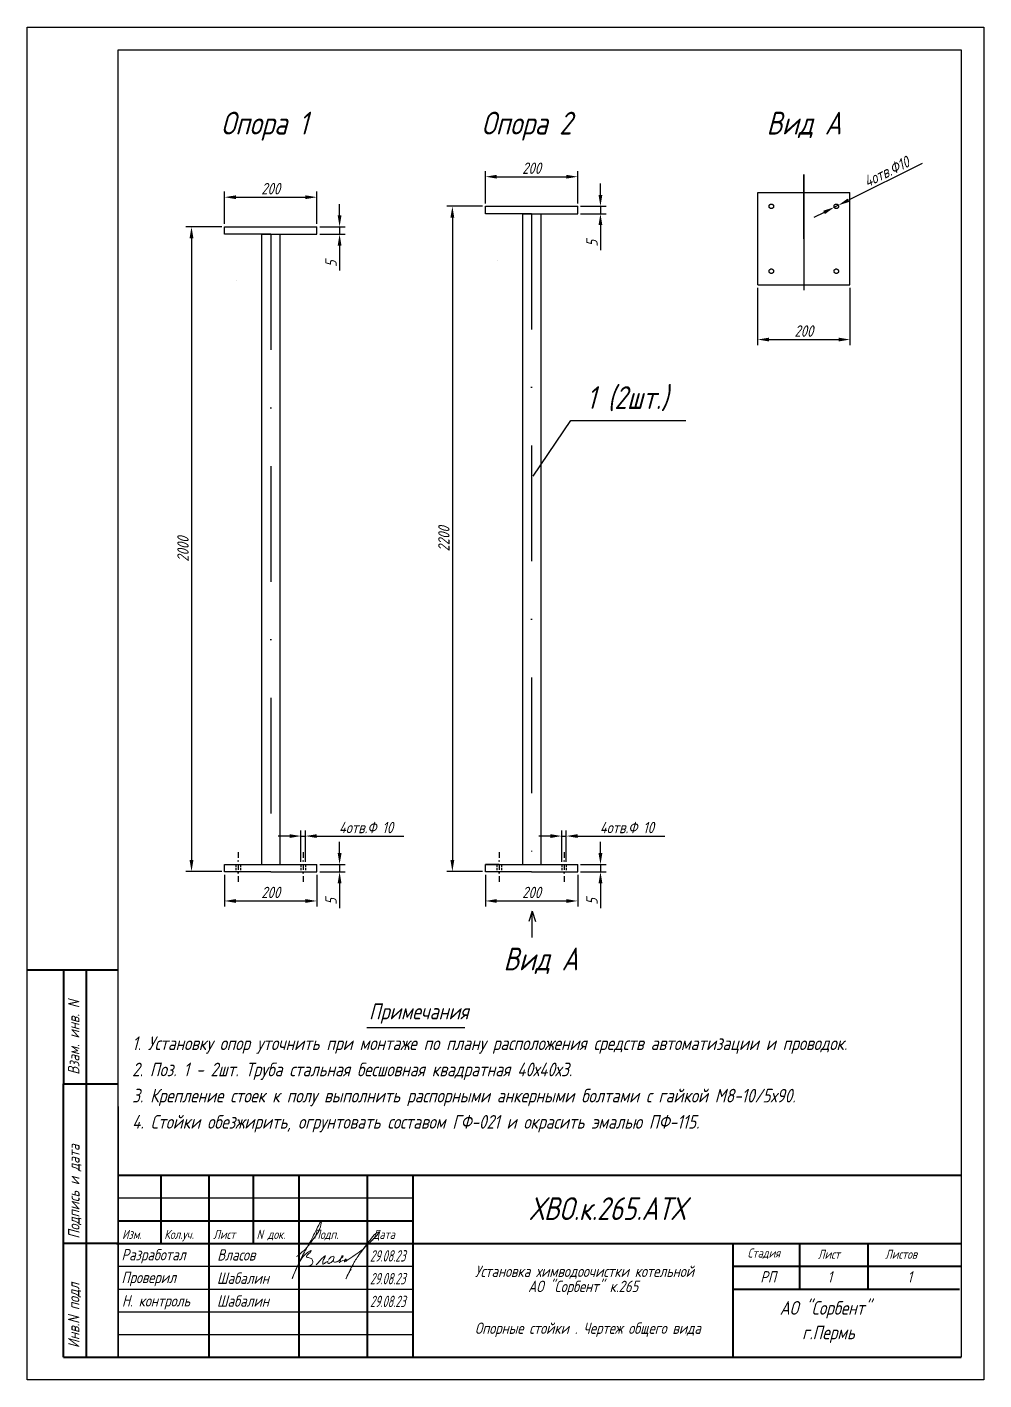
# Model space of a CAD drawing. Header units: millimetres. Extents: x 409 to 1826, y -2285 to 789.
# Drawn here: x 1616 to 1826, y -468 to -171 of the extents above; entities that cross this region are included whole.
import ezdxf

# ---------------------------------------------------------------- set-up
doc = ezdxf.new("R2010")
doc.units = ezdxf.units.MM
doc.linetypes.add('DASHDOTX2', pattern=[50.8, 25.4, -12.7, 0, -12.7])
doc.linetypes.add('HIDDEN', pattern=[0.375, 0.25, -0.125])
doc.layers.add('MAIN', color=7, linetype='Continuous', lineweight=50)
doc.layers.add('Текст', color=7, linetype='Continuous', lineweight=50)
doc.layers.add('TEXT', color=250, linetype='Continuous')
doc.layers.add('проводка', color=184, linetype='Continuous')
doc.styles.add('GOST тип А', font='GOST_A.TTF', dxfattribs={"oblique": 15})
doc.styles.get("Standard").update_dxf_attribs({"font": 'GOST_A.TTF', "oblique": 15})
doc.dimstyles.new('ISO-25', dxfattribs={"dimtxt": 2.5, "dimasz": 2.5, "dimexe": 1.25, "dimexo": 0.625, "dimtad": 1, "dimtxsty": 'Standard', "dimcen": 2.5, "dimadec": 0, "dimazin": 0, "dimtfac": 1, "dimtmove": 0, "dimatfit": 3, "dimfxl": 1, "dimarcsym": 0})

# ---------------------------------------------------------------- blocks, each defined once
blk = doc.blocks.new('Власов')
at = {"layer": 'проводка', "lineweight": 18}
for points in [[(-0.58, 2.47), (1.27, 4.07), (2.73, 5.82), (3.82, 7.33), (4.64, 9.02), (4.84, 10.28), (4.04, 8.93), (3.16, 7.2), (1.39, 3.86), (0.52, 2.26), (-1.55, -2.37), (-0.72, -0.35), (0.34, 1.8), (1.73, 3.31), (2.62, 3.78), (2.31, 3.3), (1.91, 2.96), (1.61, 2.44), (2.21, 2.21), (2.85, 1.83), (2.99, 1.4), (2.77, 0.75), (2.36, 0.49), (2.18, 0.43), (2.07, 0.4), (1.98, 0.4)], [(3.73, 0.66), (4.37, 1.39), (4.91, 2.01), (5.22, 2.29), (5.78, 2.66), (5.59, 2.28), (5.16, 1.05), (5.19, 0.9), (5.7, 1.1), (6.25, 1.38), (6.27, 1.2), (6.3, 1.02), (7.02, 1.21), (7.63, 2.13), (7.63, 2.52), (6.76, 2.22), (6.42, 1.7)]]:
    blk.add_spline(points, degree=3, dxfattribs=at)
for points, knots in [([(9.73, 1.6), (9.73, 1.6), (10.28, 1.61), (10.33, 1.73), (10.3, 1.95), (10.1, 1.88), (9.94, 1.44), (9.82, 1.2), (10.65, 1.75), (14.06, 4.01), (14.83, 4.98), (18.2, 8.2), (16.58, 7.61), (15.42, 5.89), (12.84, 2.54), (12.14, 1.35), (11.17, -0.37), (10.2, -2.51), (10.72, -1.41), (10.96, -1), (11.17, -0.6), (11.31, -0.38), (11.4, -0.29)], [5.202172, 5.202172, 5.202172, 5.202172, 5.207482, 5.981017, 6.074049, 6.477149, 7.534813, 8.416864, 10.873297, 16.080912, 19.105162, 21.731982, 23.469351, 25.755203, 29.311429, 34.513333, 38.416271, 38.862024, 39.053994, 43.961574, 49.897464, 51.239132, 51.239132, 51.239132, 51.239132]), ([(7.53, 1.66), (7.5, 1.54), (7.54, 1.28), (8.01, 1.24), (8.83, 1.57), (9.1, 2.08), (9.9, 2.69), (9.43, 2.64), (9.3, 2.52), (9.14, 2.21), (9.04, 1.25), (8.71, 1.13), (8.92, 1.39), (9.3, 1.54), (9.6, 1.6)], [0, 0, 0, 0, 0.614094, 1.118723, 1.807789, 3.045572, 4.744461, 5.191863, 5.576495, 6.389957, 8.441618, 9.345517, 10.182193, 10.758393, 10.758393, 10.758393, 10.758393])]:
    blk.add_open_spline(points, degree=3, knots=knots, dxfattribs=at)
blk = doc.blocks.new('*D149')
at = {"color": 0, "lineweight": -2}
for p, q in [((1658.72, -214.85), (1650.84, -214.85)), ((1652.09, -217.35), (1652.09, -353.88)), ((1658.72, -356.38), (1650.84, -356.38))]:
    blk.add_line(p, q, dxfattribs=at)
at = {"color": 0}
for points in [[(1651.67, -217.35), (1652.51, -217.35), (1652.09, -214.85)], [(1651.67, -353.88), (1652.51, -353.88), (1652.09, -356.38)]]:
    blk.add_solid(points, dxfattribs=at)
at = {"layer": 'Defpoints', "color": 0}
for p in [(1659.34, -214.85), (1652.09, -356.38), (1659.34, -356.38)]:
    blk.add_point(p, dxfattribs=at)
at = {"color": 0, "insert": (1650.22, -285.62), "char_height": 2.5, "attachment_point": 5, "rotation": 90}
blk.add_mtext('2000', dxfattribs=at)
blk = doc.blocks.new('*D150')
at = {"color": 0, "linetype": 'DASHDOTX2', "lineweight": -2}
for p, q in [((1659.34, -214.23), (1659.34, -207.1)), ((1679.59, -214.23), (1679.59, -207.1)), ((1661.84, -208.35), (1677.09, -208.35))]:
    blk.add_line(p, q, dxfattribs=at)
at = {"color": 0, "linetype": 'DASHDOTX2'}
for points in [[(1661.84, -207.94), (1661.84, -208.77), (1659.34, -208.35)], [(1677.09, -207.94), (1677.09, -208.77), (1679.59, -208.35)]]:
    blk.add_solid(points, dxfattribs=at)
at = {"layer": 'Defpoints', "color": 0, "linetype": 'DASHDOTX2'}
for p in [(1679.59, -208.35), (1659.34, -214.85), (1679.59, -214.85)]:
    blk.add_point(p, dxfattribs=at)
at = {"color": 0, "linetype": 'DASHDOTX2', "insert": (1669.47, -206.48), "char_height": 2.5, "attachment_point": 5}
blk.add_mtext('200', dxfattribs=at)
blk = doc.blocks.new('*D151')
at = {"color": 0, "linetype": 'DASHDOTX2', "lineweight": -2}
for p, q in [((1659.34, -357.09), (1659.34, -364.1)), ((1679.59, -357.09), (1679.59, -364.1)), ((1661.84, -362.85), (1677.09, -362.85))]:
    blk.add_line(p, q, dxfattribs=at)
at = {"color": 0, "linetype": 'DASHDOTX2'}
for points in [[(1661.84, -362.44), (1661.84, -363.27), (1659.34, -362.85)], [(1677.09, -362.44), (1677.09, -363.27), (1679.59, -362.85)]]:
    blk.add_solid(points, dxfattribs=at)
at = {"layer": 'Defpoints', "color": 0, "linetype": 'DASHDOTX2'}
for p in [(1659.34, -356.47), (1679.59, -356.47), (1679.59, -362.85)]:
    blk.add_point(p, dxfattribs=at)
at = {"color": 0, "linetype": 'DASHDOTX2', "insert": (1669.47, -360.98), "char_height": 2.5, "attachment_point": 5}
blk.add_mtext('200', dxfattribs=at)
blk = doc.blocks.new('*D152')
at = {"color": 0, "lineweight": -2}
for p, q in [((1715.97, -210.35), (1708.09, -210.35)), ((1709.34, -212.85), (1709.34, -353.88)), ((1715.97, -356.38), (1708.09, -356.38))]:
    blk.add_line(p, q, dxfattribs=at)
at = {"color": 0}
for points in [[(1708.92, -212.85), (1709.76, -212.85), (1709.34, -210.35)], [(1708.92, -353.88), (1709.76, -353.88), (1709.34, -356.38)]]:
    blk.add_solid(points, dxfattribs=at)
at = {"layer": 'Defpoints', "color": 0}
for p in [(1716.59, -210.35), (1709.34, -356.38), (1716.59, -356.38)]:
    blk.add_point(p, dxfattribs=at)
at = {"color": 0, "insert": (1707.47, -283.37), "char_height": 2.5, "attachment_point": 5, "rotation": 90}
blk.add_mtext('2200', dxfattribs=at)
blk = doc.blocks.new('*D153')
at = {"color": 0, "linetype": 'DASHDOTX2', "lineweight": -2}
for p, q in [((1716.59, -209.73), (1716.59, -202.6)), ((1719.09, -203.85), (1734.34, -203.85)), ((1736.84, -209.73), (1736.84, -202.6))]:
    blk.add_line(p, q, dxfattribs=at)
at = {"color": 0, "linetype": 'DASHDOTX2'}
for points in [[(1719.09, -203.44), (1719.09, -204.27), (1716.59, -203.85)], [(1734.34, -203.44), (1734.34, -204.27), (1736.84, -203.85)]]:
    blk.add_solid(points, dxfattribs=at)
at = {"layer": 'Defpoints', "color": 0, "linetype": 'DASHDOTX2'}
for p in [(1736.84, -203.85), (1716.59, -210.35), (1736.84, -210.35)]:
    blk.add_point(p, dxfattribs=at)
at = {"color": 0, "linetype": 'DASHDOTX2', "insert": (1726.72, -201.98), "char_height": 2.5, "attachment_point": 5}
blk.add_mtext('200', dxfattribs=at)
blk = doc.blocks.new('*D154')
at = {"color": 0, "linetype": 'DASHDOTX2', "lineweight": -2}
for p, q in [((1716.59, -357.09), (1716.59, -364.1)), ((1736.84, -357.09), (1736.84, -364.1)), ((1719.09, -362.85), (1734.34, -362.85))]:
    blk.add_line(p, q, dxfattribs=at)
at = {"color": 0, "linetype": 'DASHDOTX2'}
for points in [[(1719.09, -362.44), (1719.09, -363.27), (1716.59, -362.85)], [(1734.34, -362.44), (1734.34, -363.27), (1736.84, -362.85)]]:
    blk.add_solid(points, dxfattribs=at)
at = {"layer": 'Defpoints', "color": 0, "linetype": 'DASHDOTX2'}
for p in [(1716.59, -356.47), (1736.84, -356.47), (1736.84, -362.85)]:
    blk.add_point(p, dxfattribs=at)
at = {"color": 0, "linetype": 'DASHDOTX2', "insert": (1726.72, -360.98), "char_height": 2.5, "attachment_point": 5}
blk.add_mtext('200', dxfattribs=at)
blk = doc.blocks.new('*D155')
at = {"color": 0, "lineweight": -2}
for p, q in [((1684.59, -212.35), (1684.59, -209.85)), ((1680.22, -214.85), (1685.84, -214.85)), ((1680.22, -216.47), (1685.84, -216.47)), ((1684.59, -214.85), (1684.59, -216.47)), ((1684.59, -218.97), (1684.59, -224.46))]:
    blk.add_line(p, q, dxfattribs=at)
at = {"color": 0}
for points in [[(1684.17, -212.35), (1685.01, -212.35), (1684.59, -214.85)], [(1684.17, -218.97), (1685.01, -218.97), (1684.59, -216.47)]]:
    blk.add_solid(points, dxfattribs=at)
at = {"layer": 'Defpoints', "color": 0}
for p in [(1679.59, -214.85), (1679.59, -216.47), (1684.59, -216.47)]:
    blk.add_point(p, dxfattribs=at)
at = {"color": 0, "insert": (1682.72, -222.96), "char_height": 2.5, "attachment_point": 5, "rotation": 90}
blk.add_mtext('5', dxfattribs=at)
blk = doc.blocks.new('*D156')
at = {"color": 0, "lineweight": -2}
for p, q in [((1741.84, -207.85), (1741.84, -205.35)), ((1737.47, -210.35), (1743.09, -210.35)), ((1741.84, -210.35), (1741.84, -211.97)), ((1737.47, -211.97), (1743.09, -211.97)), ((1741.84, -214.47), (1741.84, -219.96))]:
    blk.add_line(p, q, dxfattribs=at)
at = {"color": 0}
for points in [[(1741.42, -207.85), (1742.26, -207.85), (1741.84, -210.35)], [(1741.42, -214.47), (1742.26, -214.47), (1741.84, -211.97)]]:
    blk.add_solid(points, dxfattribs=at)
at = {"layer": 'Defpoints', "color": 0}
for p in [(1736.84, -210.35), (1736.84, -211.97), (1741.84, -211.97)]:
    blk.add_point(p, dxfattribs=at)
at = {"color": 0, "insert": (1739.97, -218.46), "char_height": 2.5, "attachment_point": 5, "rotation": 90}
blk.add_mtext('5', dxfattribs=at)
blk = doc.blocks.new('*D157')
at = {"color": 0, "lineweight": -2}
for p, q in [((1684.59, -352.35), (1684.59, -349.85)), ((1680.22, -354.85), (1685.84, -354.85)), ((1684.59, -354.85), (1684.59, -356.47)), ((1680.22, -356.47), (1685.84, -356.47)), ((1684.59, -358.97), (1684.59, -364.46))]:
    blk.add_line(p, q, dxfattribs=at)
at = {"color": 0}
for points in [[(1684.17, -352.35), (1685.01, -352.35), (1684.59, -354.85)], [(1684.17, -358.97), (1685.01, -358.97), (1684.59, -356.47)]]:
    blk.add_solid(points, dxfattribs=at)
at = {"layer": 'Defpoints', "color": 0}
for p in [(1679.59, -354.85), (1679.59, -356.47), (1684.59, -356.47)]:
    blk.add_point(p, dxfattribs=at)
at = {"color": 0, "insert": (1682.72, -362.96), "char_height": 2.5, "attachment_point": 5, "rotation": 90}
blk.add_mtext('5', dxfattribs=at)
blk = doc.blocks.new('*D158')
at = {"color": 0, "lineweight": -2}
for p, q in [((1741.84, -352.35), (1741.84, -349.85)), ((1737.47, -354.85), (1743.09, -354.85)), ((1741.84, -354.85), (1741.84, -356.47)), ((1737.47, -356.47), (1743.09, -356.47)), ((1741.84, -358.97), (1741.84, -364.46))]:
    blk.add_line(p, q, dxfattribs=at)
at = {"color": 0}
for points in [[(1741.42, -352.35), (1742.26, -352.35), (1741.84, -354.85)], [(1741.42, -358.97), (1742.26, -358.97), (1741.84, -356.47)]]:
    blk.add_solid(points, dxfattribs=at)
at = {"layer": 'Defpoints', "color": 0}
for p in [(1736.84, -354.85), (1736.84, -356.47), (1741.84, -356.47)]:
    blk.add_point(p, dxfattribs=at)
at = {"color": 0, "insert": (1739.97, -362.96), "char_height": 2.5, "attachment_point": 5, "rotation": 90}
blk.add_mtext('5', dxfattribs=at)
blk = doc.blocks.new('*D147')
at = {"color": 0, "linetype": 'DASHDOTX2', "lineweight": -2}
for p, q in [((1676.1, -354.23), (1676.1, -347.35)), ((1677.09, -354.23), (1677.09, -347.35)), ((1673.6, -348.6), (1671.1, -348.6)), ((1676.1, -348.6), (1677.09, -348.6)), ((1679.59, -348.6), (1698.69, -348.6))]:
    blk.add_line(p, q, dxfattribs=at)
at = {"color": 0, "linetype": 'DASHDOTX2'}
for points in [[(1673.6, -348.19), (1673.6, -349.02), (1676.1, -348.6)], [(1679.59, -348.19), (1679.59, -349.02), (1677.09, -348.6)]]:
    blk.add_solid(points, dxfattribs=at)
at = {"layer": 'Defpoints', "color": 0, "linetype": 'DASHDOTX2'}
for p in [(1677.09, -348.6), (1676.1, -354.85), (1677.09, -354.85)]:
    blk.add_point(p, dxfattribs=at)
at = {"color": 0, "linetype": 'DASHDOTX2', "insert": (1690.39, -346.73), "char_height": 2.5, "attachment_point": 5}
blk.add_mtext('4отв.Ф 10', dxfattribs=at)
blk = doc.blocks.new('*D148')
at = {"color": 0, "linetype": 'DASHDOTX2', "lineweight": -2}
for p, q in [((1733.35, -354.23), (1733.35, -347.35)), ((1734.34, -354.23), (1734.34, -347.35)), ((1730.85, -348.6), (1728.35, -348.6)), ((1733.35, -348.6), (1734.34, -348.6)), ((1736.84, -348.6), (1755.94, -348.6))]:
    blk.add_line(p, q, dxfattribs=at)
at = {"color": 0, "linetype": 'DASHDOTX2'}
for points in [[(1730.85, -348.19), (1730.85, -349.02), (1733.35, -348.6)], [(1736.84, -348.19), (1736.84, -349.02), (1734.34, -348.6)]]:
    blk.add_solid(points, dxfattribs=at)
at = {"layer": 'Defpoints', "color": 0, "linetype": 'DASHDOTX2'}
for p in [(1734.34, -348.6), (1733.35, -354.85), (1734.34, -354.85)]:
    blk.add_point(p, dxfattribs=at)
at = {"color": 0, "linetype": 'DASHDOTX2', "insert": (1747.64, -346.73), "char_height": 2.5, "attachment_point": 5}
blk.add_mtext('4отв.Ф 10', dxfattribs=at)
blk = doc.blocks.new('*D159')
at = {"color": 0, "linetype": 'DASHDOTX2', "lineweight": -2}
for p, q in [((1812.41, -200.96), (1796.28, -209.01)), ((1793.15, -210.57), (1794.04, -210.13)), ((1790.91, -211.69), (1788.67, -212.81))]:
    blk.add_line(p, q, dxfattribs=at)
at = {"color": 0, "linetype": 'DASHDOTX2'}
for points in [[(1790.72, -211.32), (1791.1, -212.06), (1793.15, -210.57)], [(1796.09, -208.64), (1796.46, -209.38), (1794.04, -210.13)]]:
    blk.add_solid(points, dxfattribs=at)
at = {"layer": 'Defpoints', "color": 0, "linetype": 'DASHDOTX2'}
for p in [(1793.15, -210.57), (1794.04, -210.13)]:
    blk.add_point(p, dxfattribs=at)
at = {"color": 0, "linetype": 'DASHDOTX2', "insert": (1804.62, -202.75), "char_height": 2.5, "attachment_point": 5, "rotation": 26.5352}
blk.add_mtext('4отв.Ф10', dxfattribs=at)
blk = doc.blocks.new('*D160')
at = {"color": 0, "linetype": 'DASHDOTX2', "lineweight": -2}
for p, q in [((1776.34, -228.23), (1776.34, -240.85)), ((1796.59, -228.23), (1796.59, -240.85)), ((1778.84, -239.6), (1794.09, -239.6))]:
    blk.add_line(p, q, dxfattribs=at)
at = {"color": 0, "linetype": 'DASHDOTX2'}
for points in [[(1778.84, -239.19), (1778.84, -240.02), (1776.34, -239.6)], [(1794.09, -239.19), (1794.09, -240.02), (1796.59, -239.6)]]:
    blk.add_solid(points, dxfattribs=at)
at = {"layer": 'Defpoints', "color": 0, "linetype": 'DASHDOTX2'}
for p in [(1776.34, -227.6), (1796.59, -227.6), (1796.59, -239.6)]:
    blk.add_point(p, dxfattribs=at)
at = {"color": 0, "linetype": 'DASHDOTX2', "insert": (1786.47, -237.73), "char_height": 2.5, "attachment_point": 5}
blk.add_mtext('200', dxfattribs=at)

msp = doc.modelspace()

# ---------------------------------------------------------------- linework, layer by layer
for p, q in [((1616, -171), (1826, -171)), ((1616, -468), (1616, -171)), ((1826, -171), (1826, -468)), ((1826, -468), (1616, -468))]:
    msp.add_line(p, q)
at = {"lineweight": 30}
for p, q in [((1636, -176), (1821, -176)), ((1636, -463), (1636, -176)), ((1821, -176), (1821, -463)), ((1636, -408), (1636, -463))]:
    msp.add_line(p, q, dxfattribs=at)
at = {"color": 7, "linetype": 'DASHDOTX2'}
for p, q in [((1786.468, -217.477), (1786.468, -203.353)), ((1786.468, -203.353), (1786.468, -234.103)), ((1776.344, -207.353), (1796.592, -207.353)), ((1776.344, -227.601), (1776.344, -207.353)), ((1796.592, -227.601), (1796.592, -207.353)), ((1716.594, -211.967), (1716.594, -210.353)), ((1716.594, -210.353), (1736.842, -210.353)), ((1736.842, -211.967), (1736.842, -210.353)), ((1736.842, -211.967), (1736.842, -210.353)), ((1726.718, -211.967), (1716.594, -211.967)), ((1726.718, -211.967), (1726.718, -354.88)), ((1726.718, -211.967), (1736.842, -211.967)), ((1659.344, -216.467), (1659.344, -214.853)), ((1659.344, -214.853), (1679.592, -214.853)), ((1669.468, -216.467), (1659.344, -216.467)), ((1669.468, -216.467), (1669.468, -354.88)), ((1669.468, -216.467), (1679.592, -216.467)), ((1679.592, -216.467), (1679.592, -214.853)), ((1776.344, -227.601), (1796.592, -227.601)), ((1727.092, -269.603), (1735.342, -257.353)), ((1735.342, -257.353), (1760.592, -257.353)), ((1659.344, -356.467), (1659.344, -354.853)), ((1659.344, -354.853), (1679.592, -354.853)), ((1679.592, -356.467), (1679.592, -354.853)), ((1679.592, -356.467), (1679.592, -354.853)), ((1716.594, -356.467), (1716.594, -354.853)), ((1716.594, -354.853), (1736.842, -354.853)), ((1719.592, -354.853), (1716.594, -354.853)), ((1736.842, -356.467), (1736.842, -354.853)), ((1736.842, -356.467), (1736.842, -354.853)), ((1669.468, -356.467), (1659.344, -356.467)), ((1669.468, -356.467), (1679.592, -356.467)), ((1726.718, -356.467), (1716.594, -356.467)), ((1726.718, -356.467), (1736.842, -356.467)), ((1726.842, -365.103), (1726.092, -367.353)), ((1726.842, -370.853), (1726.842, -365.103)), ((1726.842, -365.103), (1727.592, -367.353)), ((1690.592, -390.603), (1712.092, -390.603))]:
    msp.add_line(p, q, dxfattribs=at)
at = {"color": 7}
for p, q in [((1724.718, -211.967), (1724.718, -354.88)), ((1724.718, -211.967), (1728.718, -211.967)), ((1728.718, -211.967), (1728.718, -354.88)), ((1667.468, -216.467), (1667.468, -354.88)), ((1667.468, -216.467), (1671.468, -216.467)), ((1671.468, -216.467), (1671.468, -354.88)), ((1719.218, -222.23), (1719.218, -222.23)), ((1661.968, -226.73), (1661.968, -226.73))]:
    msp.add_line(p, q, dxfattribs=at)
at = {"color": 7, "linetype": 'DASHDOTX2', "ltscale": 0.05}
for p, q in [((1662.342, -352.103), (1662.342, -359.103)), ((1676.594, -352.103), (1676.594, -359.103)), ((1719.592, -352.103), (1719.592, -359.103)), ((1733.844, -352.103), (1733.844, -359.103))]:
    msp.add_line(p, q, dxfattribs=at)
at = {"color": 7, "linetype": 'HIDDEN', "ltscale": 2}
for p, q in [((1661.844, -354.853), (1661.844, -356.467)), ((1662.84, -354.853), (1662.84, -356.467)), ((1676.096, -354.853), (1676.096, -356.467)), ((1677.092, -354.853), (1677.092, -356.467)), ((1719.094, -354.853), (1719.094, -356.467)), ((1720.09, -354.853), (1720.09, -356.467)), ((1733.346, -354.853), (1733.346, -356.467)), ((1734.342, -354.853), (1734.342, -356.467))]:
    msp.add_line(p, q, dxfattribs=at)
at = {"color": 7, "linetype": 'ByBlock', "lineweight": 30}
msp.add_line((1636, -408.03), (1636, -462.984), dxfattribs=at)
at = {"color": 0, "linetype": 'Continuous', "lineweight": 40}
for p, q in [((1636, -423.047), (1821, -423.047)), ((1645.373, -423.047), (1645.373, -438.047)), ((1655.873, -423.047), (1655.873, -463.047)), ((1665.623, -423.047), (1665.623, -438.047)), ((1675.623, -423.047), (1675.623, -463.047)), ((1690.623, -423.047), (1690.623, -463.047)), ((1700.683, -423.047), (1700.683, -463.148)), ((1636, -433.047), (1700.623, -433.047)), ((1635.623, -438.047), (1821, -438.047)), ((1771, -448.047), (1820.623, -448.047))]:
    msp.add_line(p, q, dxfattribs=at)
at = {"color": 0, "linetype": 'Continuous'}
for p, q in [((1636, -428.047), (1700.623, -428.047)), ((1636, -443.047), (1700.623, -443.047)), ((1636, -448.047), (1700.623, -448.047)), ((1636, -453.047), (1700.623, -453.047)), ((1636, -458.047), (1700.623, -458.047))]:
    msp.add_line(p, q, dxfattribs=at)
at = {"color": 0, "linetype": 'ByBlock', "lineweight": 40}
for p, q in [((1771, -463.001), (1771, -438.047)), ((1785.623, -448.047), (1785.623, -438.047)), ((1800.623, -448.047), (1800.623, -438.047)), ((1771, -443.047), (1821, -443.047))]:
    msp.add_line(p, q, dxfattribs=at)
at = {"lineweight": 40}
msp.add_line((1624, -463), (1821, -463), dxfattribs=at)
at = {"color": 7, "linetype": 'DASHDOTX2'}
for centre in [(1779.342, -210.351), (1793.594, -210.351), (1779.342, -224.603), (1793.594, -224.603)]:
    msp.add_circle(centre, 0.5, dxfattribs=at)
at = {"layer": 'MAIN', "color": 7, "linetype": 'Continuous', "lineweight": 40}
for p, q in [((1616, -377.988), (1636, -377.988)), ((1624, -378), (1624, -403)), ((1629, -378), (1629, -463)), ((1624, -463), (1624, -403)), ((1624, -403), (1636, -403)), ((1624, -438), (1636, -438))]:
    msp.add_line(p, q, dxfattribs=at)

# ---------------------------------------------------------------- block references
at = {"color": 0, "lineweight": 15}
msp.add_blockref('Власов', (1675.728, -443.404, -10), dxfattribs=at)

# ---------------------------------------------------------------- texts
at = {"linetype": 'Continuous', "oblique": 15}
for s, height, p in [('Опора 1', 5, (1658.558, -194.59)), ('Опора 2', 5, (1715.73, -194.59)), ('Вид А', 5, (1778.308, -194.59)), ('1 (2шт.)', 5, (1738.808, -254.84)), ('Вид А', 5, (1720.558, -378.09)), ('Примечания', 3.5, (1691.058, -388.84)), ('1. Установку опор уточнить при монтаже по плану расположения средств автоматизации и проводок. ', 3, (1639.058, -395.59)), ('2. Поз. 1 - 2шт. Труба стальная бесшовная квадратная 40х40х3.', 3, (1639.058, -401.34)), ('3. Крепление стоек к полу выполнить распорными анкерными болтами с гайкой М8-10/5х90.', 3, (1639.058, -407.09)), ('4. Стойки обезжирить, огрунтовать составом ГФ-021 и окрасить эмалью ПФ-115.', 3, (1639.058, -412.84)), ('ХВО.к.265.АТХ', 5, (1726.299, -432.895))]:
    msp.add_text(s, height=height, dxfattribs=at).set_placement(p)
at = {"color": 0, "linetype": 'Continuous', "oblique": 15}
for s, p in [('Изм.', (1636.866, -437.047)), ('Кол.уч.', (1646.116, -437.047)), ('Лист', (1656.866, -437.047)), ('N док.', (1666.366, -437.047)), ('Подп.', (1678.866, -437.047)), ('Дата', (1691.866, -437.047)), ('Стадия', (1774.123, -441.138)), ('Лист', (1789.557, -441.398)), ('Листов ', (1804.32, -441.398))]:
    msp.add_text(s, height=2, dxfattribs=at).set_placement(p)
at = {"color": 0, "linetype": 'Continuous', "oblique": 15, "width": 0.8}
for p in [(1691.25, -442.012), (1691.25, -447.012), (1691.25, -452.012)]:
    msp.add_text('29.08.23', height=2.5, dxfattribs=at).set_placement(p)
at = {"linetype": 'Continuous', "lineweight": -3, "oblique": 15}
for s, p in [('Установка химводоочистки котельной', (1714.301, -445.397)), ('АО "Сорбент" к.265', (1725.951, -448.711)), ('Опорные стойки . Чертеж общего вида', (1714.301, -457.892))]:
    msp.add_text(s, height=2.5, dxfattribs=at).set_placement(p)
at = {"color": 7, "style": 'GOST тип А', "oblique": 15}
for s, p in [('АО "Сорбент"', (1781.187, -453.683)), ('г.Пермь', (1786.108, -459.072))]:
    msp.add_text(s, height=3, dxfattribs=at).set_placement(p)
at = {"layer": 'MAIN', "color": 7, "linetype": 'Continuous', "lineweight": -3, "style": 'GOST тип А', "oblique": 15}
msp.add_text('Взам. инв. N', height=2.5, rotation=90, dxfattribs=at).set_placement((1627.476, -401))
at = {"layer": 'MAIN', "color": 7, "linetype": 'Continuous', "lineweight": -3, "oblique": 15}
for s, p in [('Подпись и дата', (1627.524, -437)), ('Инв.N подл', (1627.476, -461))]:
    msp.add_text(s, height=2.5, rotation=90, dxfattribs=at).set_placement(p)
at = {"layer": 'TEXT', "color": 7, "linetype": 'Continuous', "lineweight": -3, "oblique": 15}
for s, p in [('Разработал', (1636.722, -441.748)), ('Власов', (1657.744, -441.795)), ('Проверил', (1636.722, -446.748)), ('Шабалин', (1657.674, -446.914)), ('Н. контроль', (1636.818, -451.88)), ('Шабалин', (1657.674, -451.914))]:
    msp.add_text(s, height=2.5, dxfattribs=at).set_placement(p)
at = {"layer": 'Текст', "lineweight": -3, "oblique": 15}
for s, p in [('РП', (1776.924, -446.622, 10)), ('1', (1791.674, -446.622, 10)), ('1', (1809.197, -446.622, 10))]:
    msp.add_text(s, height=2.5, dxfattribs=at).set_placement(p)

# ---------------------------------------------------------------- dimensions: what is measured, and where the dimension line sits
at = {"color": 7, "linetype": 'DASHDOTX2'}
dim = msp.add_diameter_dim_2p(p1=(1793.146, -210.574), p2=(1794.041, -210.127), text='4отв.Ф10', dimstyle='ISO-25', dxfattribs=at)
dim.commit()
dim.dimension.update_dxf_attribs({"geometry": '*D159', "text_midpoint": (1804.624, -202.746)})
for base, p1, p2, text, picture, middle in [((1736.842, -203.853), (1716.594, -210.353), (1736.842, -210.353), '200', '*D153', (1726.718, -201.977)), ((1679.592, -208.353), (1659.344, -214.853), (1679.592, -214.853), '200', '*D150', (1669.468, -206.477)), ((1796.592, -239.603), (1776.344, -227.601), (1796.592, -227.601), '200', '*D160', (1786.468, -237.727)), ((1677.092, -348.603), (1676.096, -354.853), (1677.092, -354.853), '4отв.Ф 10', '*D147', (1690.393, -346.727)), ((1734.342, -348.603), (1733.346, -354.853), (1734.342, -354.853), '4отв.Ф 10', '*D148', (1747.643, -346.727)), ((1679.592, -362.853), (1659.344, -356.467), (1679.592, -356.467), '200', '*D151', (1669.468, -360.977)), ((1736.842, -362.853), (1716.594, -356.467), (1736.842, -356.467), '200', '*D154', (1726.718, -360.977))]:
    dim = msp.add_linear_dim(base=base, p1=p1, p2=p2, text=text, dimstyle='ISO-25', dxfattribs=at)
    dim.commit()
    dim.dimension.update_dxf_attribs({"geometry": picture, "text_midpoint": middle})
at = {"color": 7}
for base, p1, p2, text, picture, middle in [((1741.842, -211.967), (1736.842, -210.353), (1736.842, -211.967), '5', '*D156', (1739.966, -218.464)), ((1684.592, -216.467), (1679.592, -214.853), (1679.592, -216.467), '5', '*D155', (1682.716, -222.964)), ((1709.342, -356.38), (1716.594, -210.353), (1716.594, -356.38), '2200', '*D152', (1707.466, -283.366)), ((1652.092, -356.38), (1659.344, -214.853), (1659.344, -356.38), '2000', '*D149', (1650.216, -285.616)), ((1684.592, -356.467), (1679.592, -354.853), (1679.592, -356.467), '5', '*D157', (1682.716, -362.964)), ((1741.842, -356.467), (1736.842, -354.853), (1736.842, -356.467), '5', '*D158', (1739.966, -362.964))]:
    dim = msp.add_linear_dim(base=base, p1=p1, p2=p2, angle=90, text=text, dimstyle='ISO-25', dxfattribs=at)
    dim.commit()
    dim.dimension.update_dxf_attribs({"geometry": picture, "text_midpoint": middle})

doc.saveas('drawing.dxf')
